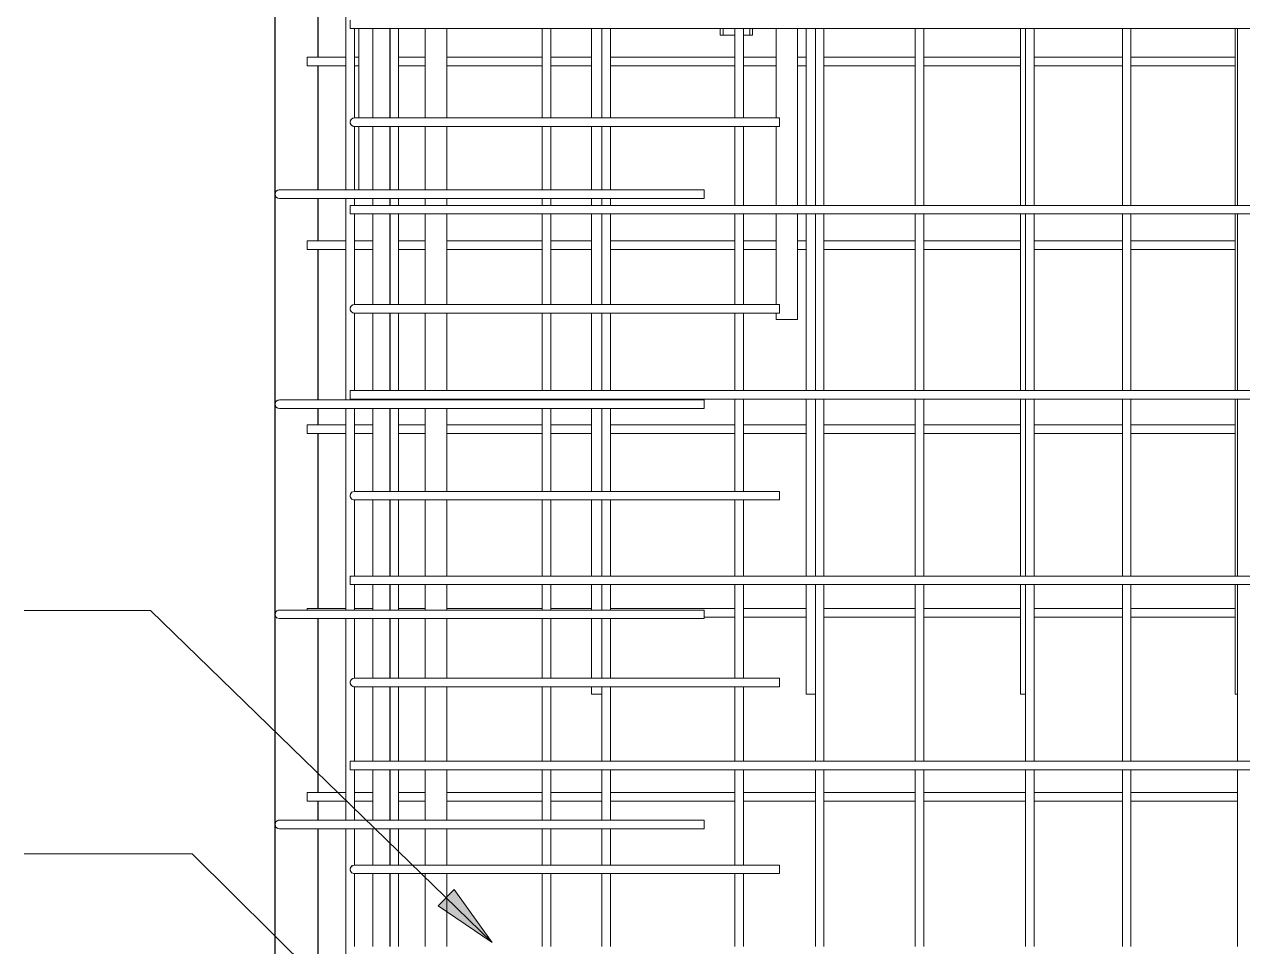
# Model space of a CAD drawing. Header units: millimetres. Extents: x 15382 to 36280, y -2060 to 13564.
# Drawn here: x 18076 to 19212, y 2115 to 2975 of the extents above; entities that cross this region are included whole.
import ezdxf

# ---------------------------------------------------------------- set-up
doc = ezdxf.new("R2010")
doc.units = ezdxf.units.MM
for name, color, linetype, lineweight in [('A-GENM', 13, 'Continuous', 18), ('A-WALL', 113, 'Continuous', 25), ('S-RBAR', 171, 'Continuous', 18), ('S-RBAR-IDEN', 171, 'Continuous', 9)]:
    doc.layers.add(name, color=color, linetype=linetype, lineweight=lineweight)

# ---------------------------------------------------------------- blocks, each defined once
blk = doc.blocks.new('RR spread anchor face based - RR-SA-2_5-200-V3-Elevation Front 1')
at = {"layer": 'A-GENM'}
for p, q in [((18725.1, 2965), (18725.1, 2971.1)), ((18727.6, 2965), (18725.1, 2965)), ((18727.6, 2971.1), (18727.6, 2965)), ((18738.6, 2965), (18727.6, 2965)), ((18752.6, 2965), (18746.6, 2965)), ((18752.6, 2971.1), (18752.6, 2965)), ((18755.1, 2965), (18752.6, 2965)), ((18755.1, 2971.1), (18755.1, 2965))]:
    blk.add_line(p, q, dxfattribs=at)

msp = doc.modelspace()

# ---------------------------------------------------------------- hatches: boundary and pattern name
at = {"layer": 'S-RBAR-IDEN'}
msp.add_hatch(color=256, dxfattribs=at).paths.add_polyline_path([(18512.6, 2119.3), (18476.9, 2168.7), (18462.1, 2153.5)])

# ---------------------------------------------------------------- linework, layer by layer
at = {"layer": 'A-WALL'}
for p, q in [((18310.1, -1395), (18310.1, 3060)), ((18350.1, 3008.6), (18350.1, 2944.6)), ((18350.1, 2936.6), (18350.1, 2820.8)), ((18350.1, 2812.8), (18350.1, 2773.3)), ((18350.1, 2765.3), (18350.1, 2625)), ((18350.1, 2617), (18350.1, 2601.9)), ((18350.1, 2593.9), (18350.1, 2430.6)), ((18350.1, 2421.2), (18350.1, 2259.2)), ((18350.1, 2251.2), (18350.1, 2233.4)), ((18350.1, 2225.4), (18350.1, 2087.9))]:
    msp.add_line(p, q, dxfattribs=at)
at = {"layer": 'S-RBAR'}
for p, q in [((18376.1, 2820.8), (18376.1, 3008.6)), ((18380.1, 2971.1), (18380.1, 2979.1)), ((18380.1, 2971.1), (20434.6, 2971.1)), ((18384.1, 2888), (18384.1, 2971.1)), ((18388.3, 2888), (18388.3, 2971.1)), ((18401.1, 2888), (18401.1, 2971.1)), ((18417.1, 2888), (18417.1, 2971.1)), ((18417.3, 2888), (18417.3, 2971.1)), ((18425.3, 2888), (18425.3, 2971.1)), ((18450.1, 2888), (18450.1, 2971.1)), ((18470.1, 2888), (18470.1, 2971.1)), ((18559.2, 2888), (18559.2, 2971.1)), ((18567.2, 2888), (18567.2, 2971.1)), ((18605, 2888), (18605, 2971.1)), ((18614.7, 2888), (18614.7, 2971.1)), ((18622.7, 2888), (18622.7, 2971.1)), ((18738.6, 2888), (18738.6, 2971.1)), ((18746.6, 2888), (18746.6, 2971.1)), ((18777.1, 2888), (18777.1, 2971.1)), ((18797.1, 2806.4), (18797.1, 2971.1)), ((18805, 2806.4), (18805, 2971.1)), ((18813.7, 2806.4), (18813.7, 2971.1)), ((18821.7, 2806.4), (18821.7, 2971.1)), ((18906.7, 2806.4), (18906.7, 2971.1)), ((18914.7, 2806.4), (18914.7, 2971.1)), ((19004.9, 2806.4), (19004.9, 2971.1)), ((19009.6, 2806.4), (19009.6, 2971.1)), ((19017.6, 2806.4), (19017.6, 2971.1)), ((19099.8, 2806.4), (19099.8, 2971.1)), ((19107.8, 2806.4), (19107.8, 2971.1)), ((19204.9, 2806.4), (19204.9, 2971.1)), ((19207, 2806.4), (19207, 2971.1)), ((18340.1, 2944.6), (18376.1, 2944.6)), ((18340.1, 2936.6), (18340.1, 2944.6)), ((18384.1, 2944.6), (18388.3, 2944.6)), ((18425.3, 2944.6), (18450.1, 2944.6)), ((18470.1, 2944.6), (18559.2, 2944.6)), ((18567.2, 2944.6), (18605, 2944.6)), ((18622.7, 2944.6), (18738.6, 2944.6)), ((18746.6, 2944.6), (18777.1, 2944.6)), ((18797.1, 2944.6), (18805, 2944.6)), ((18821.7, 2944.6), (18906.7, 2944.6)), ((18914.7, 2944.6), (19004.9, 2944.6)), ((19017.6, 2944.6), (19099.8, 2944.6)), ((19107.8, 2944.6), (19204.9, 2944.6)), ((18340.1, 2936.6), (18376.1, 2936.6)), ((18384.1, 2936.6), (18388.3, 2936.6)), ((18425.3, 2936.6), (18450.1, 2936.6)), ((18470.1, 2936.6), (18559.2, 2936.6)), ((18567.2, 2936.6), (18605, 2936.6)), ((18622.7, 2936.6), (18738.6, 2936.6)), ((18746.6, 2936.6), (18777.1, 2936.6)), ((18797.1, 2936.6), (18805, 2936.6)), ((18821.7, 2936.6), (18906.7, 2936.6)), ((18914.7, 2936.6), (19004.9, 2936.6)), ((19017.6, 2936.6), (19099.8, 2936.6)), ((19107.8, 2936.6), (19204.9, 2936.6)), ((18420.1, 2888), (18384.1, 2888)), ((18420.1, 2888), (18780.1, 2888)), ((18780.1, 2880), (18780.1, 2888)), ((18384.1, 2820.8), (18384.1, 2880)), ((18420.1, 2880), (18384.1, 2880)), ((18388.3, 2820.8), (18388.3, 2880)), ((18401.1, 2820.8), (18401.1, 2880)), ((18417.1, 2820.8), (18417.1, 2880)), ((18417.3, 2820.8), (18417.3, 2880)), ((18420.1, 2880), (18780.1, 2880)), ((18425.3, 2820.8), (18425.3, 2880)), ((18450.1, 2820.8), (18450.1, 2880)), ((18470.1, 2820.8), (18470.1, 2880)), ((18559.2, 2820.8), (18559.2, 2880)), ((18567.2, 2820.8), (18567.2, 2880)), ((18605, 2820.8), (18605, 2880)), ((18614.7, 2820.8), (18614.7, 2880)), ((18622.7, 2820.8), (18622.7, 2880)), ((18738.6, 2806.4), (18738.6, 2880)), ((18746.6, 2806.4), (18746.6, 2880)), ((18777.1, 2806.4), (18777.1, 2880)), ((18314.1, 2820.8), (18334.1, 2820.8)), ((18710.1, 2820.8), (18334.1, 2820.8)), ((18710.1, 2820.8), (18710.1, 2812.8)), ((18314.1, 2812.8), (18334.1, 2812.8)), ((18710.1, 2812.8), (18334.1, 2812.8)), ((18376.1, 2625), (18376.1, 2812.8)), ((18380.1, 2806.4), (20434.6, 2806.4)), ((18380.1, 2798.4), (18380.1, 2806.4)), ((18384.1, 2806.4), (18384.1, 2812.8)), ((18401.1, 2806.4), (18401.1, 2812.8)), ((18417.1, 2806.4), (18417.1, 2812.8)), ((18417.3, 2806.4), (18417.3, 2812.8)), ((18425.3, 2806.4), (18425.3, 2812.8)), ((18450.1, 2806.4), (18450.1, 2812.8)), ((18470.1, 2806.4), (18470.1, 2812.8)), ((18559.2, 2806.4), (18559.2, 2812.8)), ((18567.2, 2806.4), (18567.2, 2812.8)), ((18605, 2806.4), (18605, 2812.8)), ((18614.7, 2806.4), (18614.7, 2812.8)), ((18622.7, 2806.4), (18622.7, 2812.8)), ((18380.1, 2798.4), (20434.6, 2798.4)), ((18384.1, 2713.9), (18384.1, 2798.4)), ((18401.1, 2713.9), (18401.1, 2798.4)), ((18417.1, 2713.9), (18417.1, 2798.4)), ((18417.3, 2713.9), (18417.3, 2798.4)), ((18425.3, 2713.9), (18425.3, 2798.4)), ((18450.1, 2713.9), (18450.1, 2798.4)), ((18470.1, 2713.9), (18470.1, 2798.4)), ((18559.2, 2713.9), (18559.2, 2798.4)), ((18567.2, 2713.9), (18567.2, 2798.4)), ((18605, 2713.9), (18605, 2798.4)), ((18614.7, 2713.9), (18614.7, 2798.4)), ((18622.7, 2713.9), (18622.7, 2798.4)), ((18738.6, 2713.9), (18738.6, 2798.4)), ((18746.6, 2713.9), (18746.6, 2798.4)), ((18777.1, 2713.9), (18777.1, 2798.4)), ((18797.1, 2700), (18797.1, 2798.4)), ((18805, 2633.7), (18805, 2798.4)), ((18813.7, 2633.7), (18813.7, 2798.4)), ((18821.7, 2633.7), (18821.7, 2798.4)), ((18906.7, 2633.7), (18906.7, 2798.4)), ((18914.7, 2633.7), (18914.7, 2798.4)), ((19004.9, 2633.7), (19004.9, 2798.4)), ((19009.6, 2633.7), (19009.6, 2798.4)), ((19017.6, 2633.7), (19017.6, 2798.4)), ((19099.8, 2633.7), (19099.8, 2798.4)), ((19107.8, 2633.7), (19107.8, 2798.4)), ((19204.9, 2633.7), (19204.9, 2798.4)), ((19207, 2633.7), (19207, 2798.4)), ((18340.1, 2773.3), (18376.1, 2773.3)), ((18340.1, 2765.3), (18340.1, 2773.3)), ((18384.1, 2773.3), (18401.1, 2773.3)), ((18425.3, 2773.3), (18450.1, 2773.3)), ((18470.1, 2773.3), (18559.2, 2773.3)), ((18567.2, 2773.3), (18605, 2773.3)), ((18622.7, 2773.3), (18738.6, 2773.3)), ((18746.6, 2773.3), (18777.1, 2773.3)), ((18797.1, 2773.3), (18805, 2773.3)), ((18821.7, 2773.3), (18906.7, 2773.3)), ((18914.7, 2773.3), (19004.9, 2773.3)), ((19017.6, 2773.3), (19099.8, 2773.3)), ((19107.8, 2773.3), (19204.9, 2773.3)), ((18340.1, 2765.3), (18376.1, 2765.3)), ((18384.1, 2765.3), (18401.1, 2765.3)), ((18425.3, 2765.3), (18450.1, 2765.3)), ((18470.1, 2765.3), (18559.2, 2765.3)), ((18567.2, 2765.3), (18605, 2765.3)), ((18622.7, 2765.3), (18738.6, 2765.3)), ((18746.6, 2765.3), (18777.1, 2765.3)), ((18797.1, 2765.3), (18805, 2765.3)), ((18821.7, 2765.3), (18906.7, 2765.3)), ((18914.7, 2765.3), (19004.9, 2765.3)), ((19017.6, 2765.3), (19099.8, 2765.3)), ((19107.8, 2765.3), (19204.9, 2765.3)), ((18420.1, 2713.9), (18384.1, 2713.9)), ((18420.1, 2713.9), (18780.1, 2713.9)), ((18780.1, 2705.9), (18780.1, 2713.9)), ((18384.1, 2633.7), (18384.1, 2705.9)), ((18420.1, 2705.9), (18384.1, 2705.9)), ((18401.1, 2633.7), (18401.1, 2705.9)), ((18417.1, 2633.7), (18417.1, 2705.9)), ((18417.3, 2633.7), (18417.3, 2705.9)), ((18420.1, 2705.9), (18780.1, 2705.9)), ((18425.3, 2633.7), (18425.3, 2705.9)), ((18450.1, 2633.7), (18450.1, 2705.9)), ((18470.1, 2633.7), (18470.1, 2705.9)), ((18559.2, 2633.7), (18559.2, 2705.9)), ((18567.2, 2633.7), (18567.2, 2705.9)), ((18605, 2633.7), (18605, 2705.9)), ((18614.7, 2633.7), (18614.7, 2705.9)), ((18622.7, 2633.7), (18622.7, 2705.9)), ((18738.6, 2633.7), (18738.6, 2705.9)), ((18746.6, 2633.7), (18746.6, 2705.9)), ((18777.1, 2700), (18777.1, 2705.9)), ((18797.1, 2700), (18777.1, 2700)), ((18314.1, 2625), (18334.1, 2625)), ((18710.1, 2625), (18334.1, 2625)), ((18380.1, 2633.7), (20434.6, 2633.7)), ((18380.1, 2625.7), (18380.1, 2633.7)), ((18380.1, 2625.7), (20434.6, 2625.7)), ((18384.1, 2625), (18384.1, 2625.7)), ((18401.1, 2625), (18401.1, 2625.7)), ((18417.1, 2625), (18417.1, 2625.7)), ((18417.3, 2625), (18417.3, 2625.7)), ((18425.3, 2625), (18425.3, 2625.7)), ((18450.1, 2625), (18450.1, 2625.7)), ((18470.1, 2625), (18470.1, 2625.7)), ((18559.2, 2625), (18559.2, 2625.7)), ((18567.2, 2625), (18567.2, 2625.7)), ((18605, 2625), (18605, 2625.7)), ((18614.7, 2625), (18614.7, 2625.7)), ((18622.7, 2625), (18622.7, 2625.7)), ((18710.1, 2625), (18710.1, 2617)), ((18738.6, 2539.8), (18738.6, 2625.7)), ((18746.6, 2539.8), (18746.6, 2625.7)), ((18805, 2460.9), (18805, 2625.7)), ((18813.7, 2460.9), (18813.7, 2625.7)), ((18821.7, 2460.9), (18821.7, 2625.7)), ((18906.7, 2460.9), (18906.7, 2625.7)), ((18914.7, 2460.9), (18914.7, 2625.7)), ((19004.9, 2460.9), (19004.9, 2625.7)), ((19009.6, 2460.9), (19009.6, 2625.7)), ((19017.6, 2460.9), (19017.6, 2625.7)), ((19099.8, 2460.9), (19099.8, 2625.7)), ((19107.8, 2460.9), (19107.8, 2625.7)), ((19204.9, 2460.9), (19204.9, 2625.7)), ((19207, 2460.9), (19207, 2625.7)), ((18314.1, 2617), (18334.1, 2617)), ((18710.1, 2617), (18334.1, 2617)), ((18376.1, 2429.2), (18376.1, 2617)), ((18384.1, 2539.8), (18384.1, 2617)), ((18401.1, 2539.8), (18401.1, 2617)), ((18417.1, 2539.8), (18417.1, 2617)), ((18417.3, 2539.8), (18417.3, 2617)), ((18425.3, 2539.8), (18425.3, 2617)), ((18450.1, 2539.8), (18450.1, 2617)), ((18470.1, 2539.8), (18470.1, 2617)), ((18559.2, 2539.8), (18559.2, 2617)), ((18567.2, 2539.8), (18567.2, 2617)), ((18605, 2539.8), (18605, 2617)), ((18614.7, 2539.8), (18614.7, 2617)), ((18622.7, 2539.8), (18622.7, 2617)), ((18340.1, 2601.9), (18376.1, 2601.9)), ((18340.1, 2593.9), (18340.1, 2601.9)), ((18384.1, 2601.9), (18401.1, 2601.9)), ((18425.3, 2601.9), (18450.1, 2601.9)), ((18470.1, 2601.9), (18559.2, 2601.9)), ((18567.2, 2601.9), (18605, 2601.9)), ((18622.7, 2601.9), (18738.6, 2601.9)), ((18746.6, 2601.9), (18805, 2601.9)), ((18821.7, 2601.9), (18906.7, 2601.9)), ((18914.7, 2601.9), (19004.9, 2601.9)), ((19017.6, 2601.9), (19099.8, 2601.9)), ((19107.8, 2601.9), (19204.9, 2601.9)), ((18340.1, 2593.9), (18376.1, 2593.9)), ((18384.1, 2593.9), (18401.1, 2593.9)), ((18425.3, 2593.9), (18450.1, 2593.9)), ((18470.1, 2593.9), (18559.2, 2593.9)), ((18567.2, 2593.9), (18605, 2593.9)), ((18622.7, 2593.9), (18738.6, 2593.9)), ((18746.6, 2593.9), (18805, 2593.9)), ((18821.7, 2593.9), (18906.7, 2593.9)), ((18914.7, 2593.9), (19004.9, 2593.9)), ((19017.6, 2593.9), (19099.8, 2593.9)), ((19107.8, 2593.9), (19204.9, 2593.9)), ((18420.1, 2539.8), (18384.1, 2539.8)), ((18420.1, 2539.8), (18780.1, 2539.8)), ((18780.1, 2531.8), (18780.1, 2539.8)), ((18384.1, 2460.9), (18384.1, 2531.8)), ((18420.1, 2531.8), (18384.1, 2531.8)), ((18401.1, 2460.9), (18401.1, 2531.8)), ((18417.1, 2460.9), (18417.1, 2531.8)), ((18417.3, 2460.9), (18417.3, 2531.8)), ((18420.1, 2531.8), (18780.1, 2531.8)), ((18425.3, 2460.9), (18425.3, 2531.8)), ((18450.1, 2460.9), (18450.1, 2531.8)), ((18470.1, 2460.9), (18470.1, 2531.8)), ((18559.2, 2460.9), (18559.2, 2531.8)), ((18567.2, 2460.9), (18567.2, 2531.8)), ((18605, 2460.9), (18605, 2531.8)), ((18614.7, 2460.9), (18614.7, 2531.8)), ((18622.7, 2460.9), (18622.7, 2531.8)), ((18738.6, 2460.9), (18738.6, 2531.8)), ((18746.6, 2460.9), (18746.6, 2531.8)), ((18380.1, 2460.9), (20434.6, 2460.9)), ((18380.1, 2452.9), (18380.1, 2460.9)), ((18380.1, 2452.9), (20434.6, 2452.9)), ((18384.1, 2429.2), (18384.1, 2452.9)), ((18401.1, 2429.2), (18401.1, 2452.9)), ((18417.1, 2429.2), (18417.1, 2452.9)), ((18417.3, 2429.2), (18417.3, 2452.9)), ((18425.3, 2429.2), (18425.3, 2452.9)), ((18450.1, 2429.2), (18450.1, 2452.9)), ((18470.1, 2429.2), (18470.1, 2452.9)), ((18559.2, 2429.2), (18559.2, 2452.9)), ((18567.2, 2429.2), (18567.2, 2452.9)), ((18605, 2429.2), (18605, 2452.9)), ((18614.7, 2429.2), (18614.7, 2452.9)), ((18622.7, 2429.2), (18622.7, 2452.9)), ((18738.6, 2365.6), (18738.6, 2452.9)), ((18746.6, 2365.6), (18746.6, 2452.9)), ((18805, 2350.8), (18805, 2452.9)), ((18813.7, 2288.2), (18813.7, 2452.9)), ((18821.7, 2288.2), (18821.7, 2452.9)), ((18906.7, 2288.2), (18906.7, 2452.9)), ((18914.7, 2288.2), (18914.7, 2452.9)), ((19004.9, 2350.8), (19004.9, 2452.9)), ((19009.6, 2288.2), (19009.6, 2452.9)), ((19017.6, 2288.2), (19017.6, 2452.9)), ((19099.8, 2288.2), (19099.8, 2452.9)), ((19107.8, 2288.2), (19107.8, 2452.9)), ((19204.9, 2350.8), (19204.9, 2452.9)), ((19207, 2288.2), (19207, 2452.9)), ((18340.1, 2430.6), (18376.1, 2430.6)), ((18340.1, 2429.2), (18340.1, 2430.6)), ((18384.1, 2430.6), (18401.1, 2430.6)), ((18425.3, 2430.6), (18450.1, 2430.6)), ((18470.1, 2430.6), (18559.2, 2430.6)), ((18567.2, 2430.6), (18605, 2430.6)), ((18622.7, 2430.6), (18738.6, 2430.6)), ((18746.6, 2430.6), (18805, 2430.6)), ((18821.7, 2430.6), (18906.7, 2430.6)), ((18914.7, 2430.6), (19004.9, 2430.6)), ((19017.6, 2430.6), (19099.8, 2430.6)), ((19107.8, 2430.6), (19204.9, 2430.6)), ((18314.1, 2429.2), (18334.1, 2429.2)), ((18314.1, 2421.2), (18334.1, 2421.2)), ((18710.1, 2429.2), (18334.1, 2429.2)), ((18710.1, 2421.2), (18334.1, 2421.2)), ((18376.1, 2233.4), (18376.1, 2421.2)), ((18384.1, 2365.6), (18384.1, 2421.2)), ((18401.1, 2365.6), (18401.1, 2421.2)), ((18417.1, 2365.6), (18417.1, 2421.2)), ((18417.3, 2365.6), (18417.3, 2421.2)), ((18425.3, 2365.6), (18425.3, 2421.2)), ((18450.1, 2365.6), (18450.1, 2421.2)), ((18470.1, 2365.6), (18470.1, 2421.2)), ((18559.2, 2365.6), (18559.2, 2421.2)), ((18567.2, 2365.6), (18567.2, 2421.2)), ((18605, 2365.6), (18605, 2421.2)), ((18614.7, 2365.6), (18614.7, 2421.2)), ((18622.7, 2365.6), (18622.7, 2421.2)), ((18710.1, 2429.2), (18710.1, 2421.2)), ((18710.1, 2422.6), (18738.6, 2422.6)), ((18746.6, 2422.6), (18805, 2422.6)), ((18821.7, 2422.6), (18906.7, 2422.6)), ((18914.7, 2422.6), (19004.9, 2422.6)), ((19017.6, 2422.6), (19099.8, 2422.6)), ((19107.8, 2422.6), (19204.9, 2422.6)), ((18420.1, 2365.6), (18384.1, 2365.6)), ((18420.1, 2365.6), (18780.1, 2365.6)), ((18780.1, 2357.6), (18780.1, 2365.6)), ((18384.1, 2288.2), (18384.1, 2357.6)), ((18420.1, 2357.6), (18384.1, 2357.6)), ((18401.1, 2288.2), (18401.1, 2357.6)), ((18417.1, 2288.2), (18417.1, 2357.6)), ((18417.3, 2288.2), (18417.3, 2357.6)), ((18420.1, 2357.6), (18780.1, 2357.6)), ((18425.3, 2288.2), (18425.3, 2357.6)), ((18450.1, 2288.2), (18450.1, 2357.6)), ((18470.1, 2288.2), (18470.1, 2357.6)), ((18559.2, 2288.2), (18559.2, 2357.6)), ((18567.2, 2288.2), (18567.2, 2357.6)), ((18605, 2350.8), (18605, 2357.6)), ((18614.7, 2350.8), (18605, 2350.8)), ((18614.7, 2288.2), (18614.7, 2357.6)), ((18622.7, 2288.2), (18622.7, 2357.6)), ((18738.6, 2288.2), (18738.6, 2357.6)), ((18746.6, 2288.2), (18746.6, 2357.6)), ((18813.7, 2350.8), (18805, 2350.8)), ((19009.6, 2350.8), (19004.9, 2350.8)), ((19207, 2350.8), (19204.9, 2350.8)), ((18380.1, 2288.2), (20434.6, 2288.2)), ((18380.1, 2280.2), (18380.1, 2288.2)), ((18380.1, 2280.2), (20434.6, 2280.2)), ((18384.1, 2233.4), (18384.1, 2280.2)), ((18401.1, 2233.4), (18401.1, 2280.2)), ((18417.1, 2233.4), (18417.1, 2280.2)), ((18417.3, 2233.4), (18417.3, 2280.2)), ((18425.3, 2233.4), (18425.3, 2280.2)), ((18450.1, 2233.4), (18450.1, 2280.2)), ((18470.1, 2233.4), (18470.1, 2280.2)), ((18559.2, 2233.4), (18559.2, 2280.2)), ((18567.2, 2233.4), (18567.2, 2280.2)), ((18614.7, 2233.4), (18614.7, 2280.2)), ((18622.7, 2233.4), (18622.7, 2280.2)), ((18738.6, 2191.5), (18738.6, 2280.2)), ((18746.6, 2191.5), (18746.6, 2280.2)), ((18813.7, 2115.5), (18813.7, 2280.2)), ((18821.7, 2115.5), (18821.7, 2280.2)), ((18906.7, 2115.5), (18906.7, 2280.2)), ((18914.7, 2115.5), (18914.7, 2280.2)), ((19009.6, 2115.5), (19009.6, 2280.2)), ((19017.6, 2115.5), (19017.6, 2280.2)), ((19099.8, 2115.5), (19099.8, 2280.2)), ((19107.8, 2115.5), (19107.8, 2280.2)), ((19207, 2115.5), (19207, 2280.2)), ((18340.1, 2259.2), (18376.1, 2259.2)), ((18340.1, 2251.2), (18340.1, 2259.2)), ((18340.1, 2251.2), (18376.1, 2251.2)), ((18384.1, 2259.2), (18401.1, 2259.2)), ((18384.1, 2251.2), (18401.1, 2251.2)), ((18425.3, 2259.2), (18450.1, 2259.2)), ((18425.3, 2251.2), (18450.1, 2251.2)), ((18470.1, 2259.2), (18559.2, 2259.2)), ((18470.1, 2251.2), (18559.2, 2251.2)), ((18567.2, 2259.2), (18614.7, 2259.2)), ((18567.2, 2251.2), (18614.7, 2251.2)), ((18622.7, 2259.2), (18738.6, 2259.2)), ((18622.7, 2251.2), (18738.6, 2251.2)), ((18746.6, 2259.2), (18813.7, 2259.2)), ((18746.6, 2251.2), (18813.7, 2251.2)), ((18821.7, 2259.2), (18906.7, 2259.2)), ((18821.7, 2251.2), (18906.7, 2251.2)), ((18914.7, 2259.2), (19009.6, 2259.2)), ((18914.7, 2251.2), (19009.6, 2251.2)), ((19017.6, 2259.2), (19099.8, 2259.2)), ((19017.6, 2251.2), (19099.8, 2251.2)), ((19107.8, 2259.2), (19207, 2259.2)), ((19107.8, 2251.2), (19207, 2251.2)), ((18314.1, 2233.4), (18334.1, 2233.4)), ((18710.1, 2233.4), (18334.1, 2233.4)), ((18710.1, 2233.4), (18710.1, 2225.4)), ((18314.1, 2225.4), (18334.1, 2225.4)), ((18710.1, 2225.4), (18334.1, 2225.4)), ((18376.1, 2037.6), (18376.1, 2225.4)), ((18384.1, 2191.5), (18384.1, 2225.4)), ((18401.1, 2191.5), (18401.1, 2225.4)), ((18417.1, 2191.5), (18417.1, 2225.4)), ((18417.3, 2191.5), (18417.3, 2225.4)), ((18425.3, 2191.5), (18425.3, 2225.4)), ((18450.1, 2191.5), (18450.1, 2225.4)), ((18470.1, 2191.5), (18470.1, 2225.4)), ((18559.2, 2191.5), (18559.2, 2225.4)), ((18567.2, 2191.5), (18567.2, 2225.4)), ((18614.7, 2191.5), (18614.7, 2225.4)), ((18622.7, 2191.5), (18622.7, 2225.4)), ((18420.1, 2191.5), (18384.1, 2191.5)), ((18420.1, 2191.5), (18780.1, 2191.5)), ((18780.1, 2183.5), (18780.1, 2191.5)), ((18384.1, 2115.5), (18384.1, 2183.5)), ((18420.1, 2183.5), (18384.1, 2183.5)), ((18401.1, 2115.5), (18401.1, 2183.5)), ((18417.1, 2115.5), (18417.1, 2183.5)), ((18417.3, 2115.5), (18417.3, 2183.5)), ((18420.1, 2183.5), (18780.1, 2183.5)), ((18425.3, 2115.5), (18425.3, 2183.5)), ((18450.1, 2115.5), (18450.1, 2183.5)), ((18470.1, 2115.5), (18470.1, 2183.5)), ((18559.2, 2115.5), (18559.2, 2183.5)), ((18567.2, 2115.5), (18567.2, 2183.5)), ((18614.7, 2115.5), (18614.7, 2183.5)), ((18622.7, 2115.5), (18622.7, 2183.5)), ((18738.6, 2115.5), (18738.6, 2183.5)), ((18746.6, 2115.5), (18746.6, 2183.5))]:
    msp.add_line(p, q, dxfattribs=at)
for centre, start, end in [((18384.1, 2884), 90, 270), ((18384.1, 2884), 120, 165), ((18384.1, 2884), 195, 240), ((18384.1, 2884), 255, 270), ((18314.1, 2816.8), 90, 270), ((18314.1, 2816.8), 120, 165), ((18314.1, 2816.8), 90, 105), ((18314.1, 2816.8), 195, 240), ((18384.1, 2709.9), 90, 270), ((18384.1, 2709.9), 120, 165), ((18384.1, 2709.9), 195, 240), ((18384.1, 2709.9), 255, 270), ((18314.1, 2621), 90, 270), ((18314.1, 2621), 120, 165), ((18314.1, 2621), 90, 105), ((18314.1, 2621), 195, 240), ((18384.1, 2535.8), 90, 270), ((18384.1, 2535.8), 120, 165), ((18384.1, 2535.8), 195, 240), ((18384.1, 2535.8), 255, 270), ((18314.1, 2425.2), 90, 270), ((18314.1, 2425.2), 120, 165), ((18314.1, 2425.2), 195, 240), ((18314.1, 2425.2), 90, 105), ((18384.1, 2361.6), 90, 270), ((18384.1, 2361.6), 120, 165), ((18384.1, 2361.6), 195, 240), ((18384.1, 2361.6), 255, 270), ((18314.1, 2229.4), 90, 270), ((18314.1, 2229.4), 120, 165), ((18314.1, 2229.4), 195, 240), ((18314.1, 2229.4), 90, 105), ((18384.1, 2187.5), 90, 270), ((18384.1, 2187.5), 120, 165), ((18384.1, 2187.5), 195, 240), ((18384.1, 2187.5), 255, 270)]:
    msp.add_arc(centre, 4, start, end, dxfattribs=at)
at = {"layer": 'S-RBAR-IDEN'}
for p, q in [((18194.1, 2428.7), (18076.4, 2428.7)), ((18512.6, 2119.3), (18194.1, 2428.7)), ((18232.8, 2202), (18076.4, 2202)), ((18518.5, 1919.2), (18232.8, 2202)), ((18476.9, 2168.7), (18462.1, 2153.5)), ((18512.6, 2119.3), (18476.9, 2168.7)), ((18462.1, 2153.5), (18512.6, 2119.3))]:
    msp.add_line(p, q, dxfattribs=at)

# ---------------------------------------------------------------- block references
at = {"layer": 'A-GENM'}
msp.add_blockref('RR spread anchor face based - RR-SA-2_5-200-V3-Elevation Front 1', (0, 0), dxfattribs=at)

doc.saveas('drawing.dxf')
